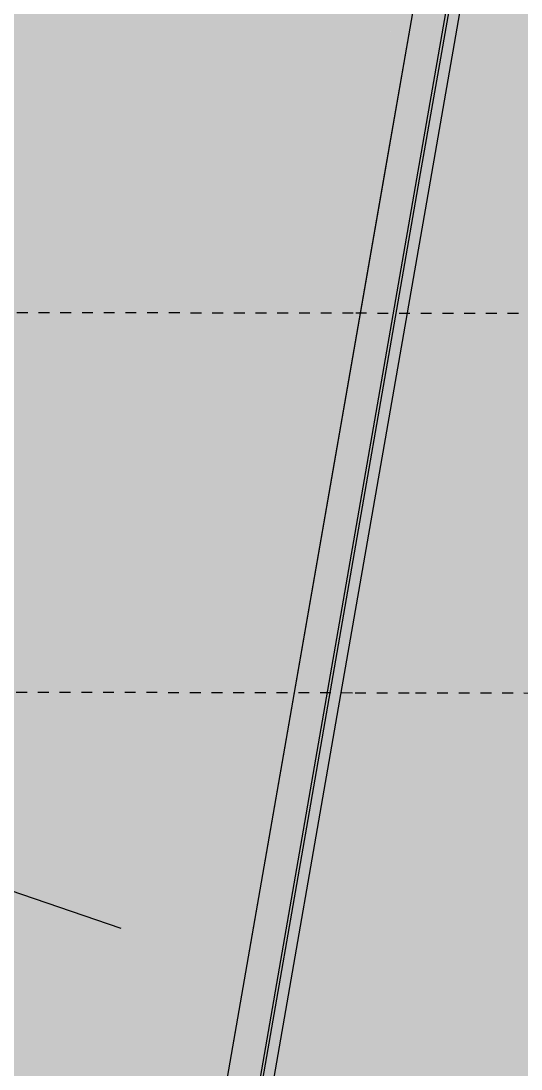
# Model space of a CAD drawing. Header units: metres. Extents: x -1147 to -802, y 5 to 567.
# Drawn here: x -1017.65 to -1013.04, y 515.72 to 525.38 of the extents above; entities that cross this region are included whole.
import ezdxf

# ---------------------------------------------------------------- set-up
doc = ezdxf.new("R2010")
doc.units = ezdxf.units.M
doc.linetypes.add('IMPORT-LNMK-LaneLine3 _3__2_', pattern=[0.012, 0.003, -0.009])
doc.layers.add('A-FLOR', color=7, linetype='Continuous', lineweight=50)
doc.layers.add('A-FLOR-PATT', color=7, linetype='Continuous', lineweight=40)

# ---------------------------------------------------------------- blocks, each defined once
blk = doc.blocks.new('T2DPAA-T2D-C3S-RW-M2D-100010_dwg-40802999-DRG-2873010 - GENERAL ARRANGEMENT PLAN')
at = {"color": 254, "linetype": 'IMPORT-LNMK-LaneLine3 _3__2_', "lineweight": 25, "true_color": 0xd5d5d5}
for p, q in [((33.6727, -614.5883), (34.8774, -619.1541)), ((30.2885, -615.4813), (31.4933, -620.047)), ((34.8774, -619.1541), (36.1531, -623.9886)), ((31.4933, -620.047), (31.6352, -620.5848)), ((31.6352, -620.5851), (32.7689, -624.8816))]:
    blk.add_line(p, q, dxfattribs=at)
at = {"color": 254, "lineweight": 25, "true_color": 0xd5d5d5}
for p, q in [((28.8378, -618.5224), (28.9501, -616.9189)), ((36.191, -619.0836), (37.8141, -618.9416)), ((31.2101, -619.5194), (36.191, -619.0836)), ((36.2172, -619.3825), (37.8919, -619.236)), ((36.2194, -619.4074), (37.8984, -619.2605)), ((31.2362, -619.8183), (36.2172, -619.3825)), ((31.2384, -619.8432), (36.2194, -619.4074)), ((36.2281, -619.507), (37.9243, -619.3586)), ((26.7786, -619.9071), (31.2101, -619.5194)), ((31.2471, -619.9428), (36.2281, -619.507)), ((26.8557, -620.2015), (31.2362, -619.8183)), ((26.8621, -620.2261), (30.2521, -619.9295)), ((30.2521, -619.9295), (31.2384, -619.8432)), ((26.8878, -620.3242), (31.2471, -619.9428))]:
    blk.add_line(p, q, dxfattribs=at)
blk = doc.blocks.new('T2DPAA-T2D-PWC-RW-M2D-100010_RoadDesign_rvt-1-DRG-2873010 - GENERAL ARRANGEMENT PLAN')
at = {"color": 254, "lineweight": 18, "true_color": 0xe3e3e3, "rotation": 75.11694444444437}
blk.add_blockref('T2DPAA-T2D-C3S-RW-M2D-100010_dwg-40802999-DRG-2873010 - GENERAL ARRANGEMENT PLAN', (-1722.337, 648.0105), dxfattribs=at)

msp = doc.modelspace()

# ---------------------------------------------------------------- hatches: boundary and pattern name
at = {"layer": 'A-FLOR-PATT', "lineweight": 5, "true_color": 0xe1e1e1}
for points in [[(-1017.1535, 507.6948), (-1018.5715, 546.0535), (-1020.5972, 534.4059), (-1020.6572, 533.9678), (-1020.6808, 533.8269), (-1022.9141, 521.0078), (-1019.6307, 521.002), (-1019.6515, 509.337), (-1024.9578, 509.3464), (-1025.2425, 507.7099), (-1017.4955, 507.6954)], [(-1017.1535, 507.6948), (-1017.1322, 507.7012), (-1014.1504, 524.8162), (-1018.5715, 546.0535), (-1017.1685, 508.0992)], [(-1014.1504, 524.8162), (-1010.4687, 545.9484), (-1010.4672, 546.0535), (-1018.5715, 546.0535), (-1014.3544, 525.7963)], [(-1010.9729, 509.5528), (-1004.9921, 543.881), (-1010.6708, 544.7883), (-1014.1504, 524.8162), (-1010.9931, 509.6499)], [(-1017.1322, 507.7012), (-1011.6328, 509.3544), (-1011.3704, 509.8778), (-1011.1772, 509.4914), (-1010.9729, 509.5528), (-1014.1504, 524.8162), (-1017.0629, 508.0992)]]:
    msp.add_hatch(color=254, dxfattribs=at).paths.add_polyline_path(points)

# ---------------------------------------------------------------- linework, layer by layer
at = {"layer": 'A-FLOR', "color": 252, "lineweight": 25, "true_color": 0x888888}
msp.add_line((-1017.1333, 507.6948), (-1010.4504, 546.0535), dxfattribs=at)

# ---------------------------------------------------------------- block references
at = {"lineweight": 5}
msp.add_blockref('T2DPAA-T2D-PWC-RW-M2D-100010_RoadDesign_rvt-1-DRG-2873010 - GENERAL ARRANGEMENT PLAN', (100.4304, 0), dxfattribs=at)

doc.saveas('drawing.dxf')
